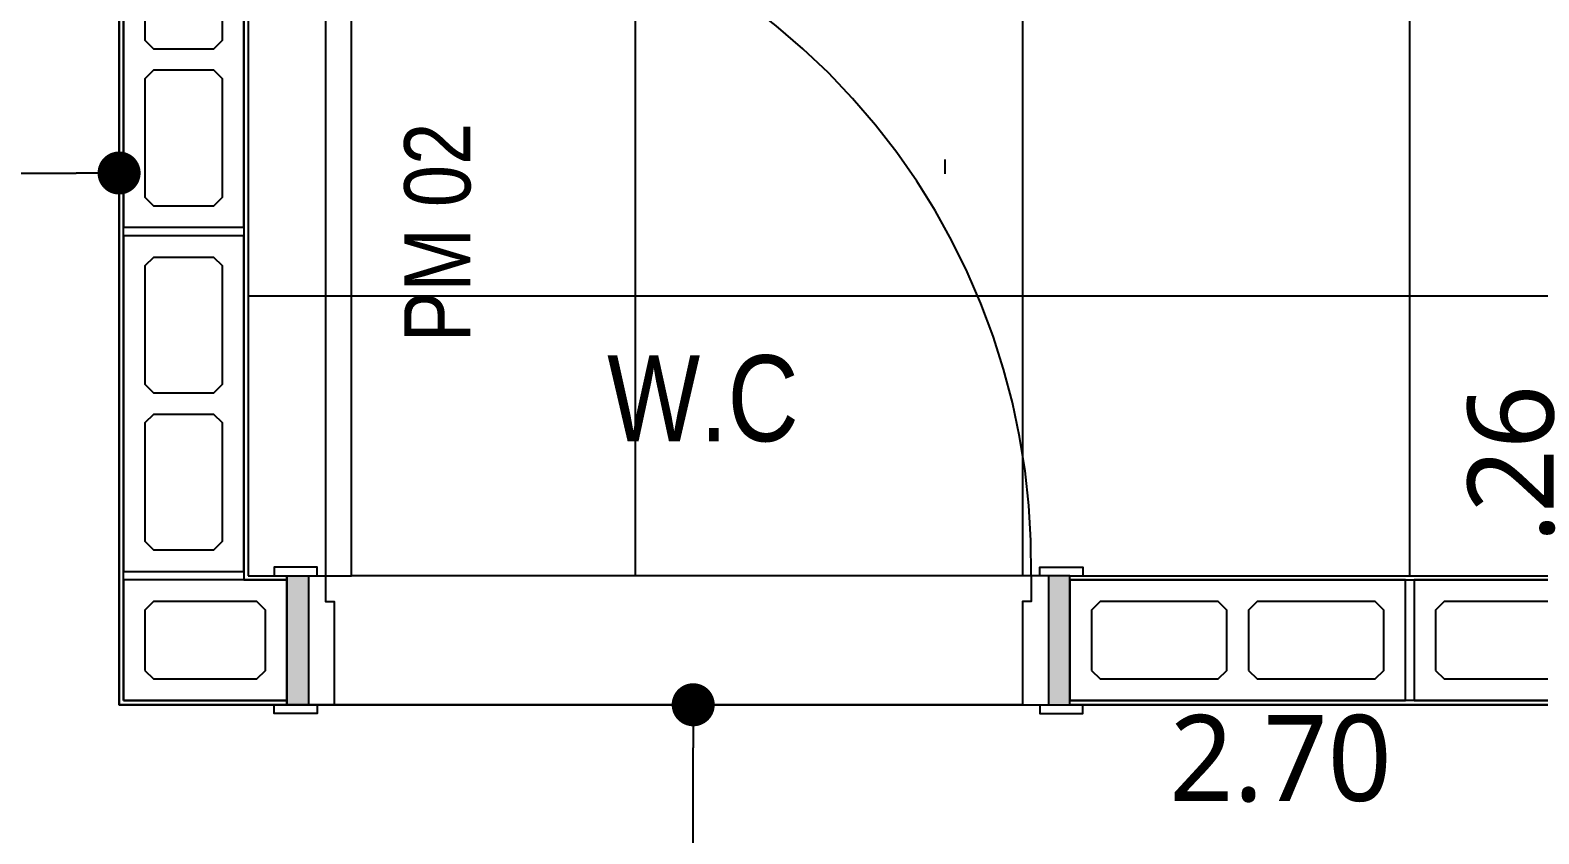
# Model space of a CAD drawing. Header units: millimetres. Extents: x -16.5 to 79.8, y -29.3 to 65.7.
# Drawn here: x 10.671 to 12.425, y -5.975 to -5.041 of the extents above; entities that cross this region are included whole.
import ezdxf

# ---------------------------------------------------------------- set-up
doc = ezdxf.new("R2010")
doc.units = ezdxf.units.MM
doc.header["$LTSCALE"] = 20
doc.header["$PDMODE"] = 35
doc.linetypes.add('HIDDEN', pattern=[0.375, 0.25, -0.125])
for name, color, linetype in [('00 - ARQ-STA - FOLHA', 5, 'Continuous'), ('ARQ-STA - COTA_DE_NÍVEL_(PLANTA-CORTE)', 4, 'Continuous'), ('ARQ-STA - COTAS_ALVENARIA', 1, 'Continuous'), ('ARQ-STA - PISOS_APARTAMENTOS - BANHEIROS', 8, 'Continuous'), ('ARQ-STA - PORTAS', 4, 'Continuous'), ('ARQ-STA - PORTAS_NOMENCLATURA', 4, 'Continuous'), ('ARQ-STA - REVESTIMENTOS', 4, 'Continuous'), ('ARQ-STA - TEXTOS', 2, 'Continuous'), ('ESTRUTURA - ARQ-STA - ALVENARIA_ESTRUTURAL', 5, 'Continuous'), ('ESTRUTURA - ARQ-STA - BLOCOS_ESTRUTURAIS', 250, 'Continuous')]:
    doc.layers.add(name, color=color, linetype=linetype)
doc.styles.add('COTAS', font='segoeuil.ttf')
doc.styles.add('PADRÃO', font='ARIALN.TTF')
doc.dimstyles.new('ARQ-ALV 1-50', dxfattribs={"dimscale": 0.5, "dimtxt": 0.2, "dimasz": 0.1, "dimexe": 0.1, "dimexo": 0.2, "dimgap": 0.06, "dimtad": 1, "dimzin": 4, "dimdsep": 46, "dimtxsty": 'COTAS', "dimblk": 'DOT', "dimcen": 0.9, "dimclrd": 250, "dimclre": 250, "dimclrt": 1, "dimadec": 0, "dimazin": 0, "dimtfac": 1, "dimtix": 1, "dimtmove": 1, "dimatfit": 3, "dimldrblk": 'OPEN90', "dimfxl": 0, "dimarcsym": 0})

# ---------------------------------------------------------------- blocks, each defined once
blk = doc.blocks.new('_Dot')
at = {"color": 0, "linetype": 'ByBlock', "lineweight": -2}
blk.add_line((-0.5, 0), (-1, 0), dxfattribs=at)
at = {"color": 0, "linetype": 'ByBlock', "const_width": 0.5}
blk.add_lwpolyline([(-0.25, 0, 1), (0.25, 0, 1)], format="xyb", close=True, dxfattribs=at)
blk = doc.blocks.new('*D556')
at = {"layer": '00 - ARQ-STA - FOLHA', "color": 250, "lineweight": -2, "transparency": 16777216}
for p, q in [((11.7249, -5.825), (11.3921, -5.825)), ((11.4421, -6.275), (11.4421, -5.875)), ((12.0248, -6.325), (11.3921, -6.325))]:
    blk.add_line(p, q, dxfattribs=at)
at = {"layer": 'Defpoints', "color": 0, "transparency": 16777216}
for p in [(11.4421, -5.825), (11.8249, -5.825), (12.1248, -6.325)]:
    blk.add_point(p, dxfattribs=at)
at = {"layer": '00 - ARQ-STA - FOLHA', "color": 250, "lineweight": -2, "transparency": 16777216, "xscale": 0.05, "yscale": 0.05, "zscale": 0.05}
for p, rotation in [((11.4421, -5.825), 90), ((11.4421, -6.325), 270)]:
    blk.add_blockref('_Dot', p, dxfattribs=dict(at, rotation=rotation))
at = {"layer": '00 - ARQ-STA - FOLHA', "color": 1, "transparency": 16777216, "insert": (11.3604, -6.075), "char_height": 0.1, "attachment_point": 5, "rotation": 90, "style": 'COTAS'}
blk.add_mtext('.50', dxfattribs=at)
blk = doc.blocks.new('_Open90')
at = {"color": 0, "linetype": 'ByBlock', "lineweight": -2}
for p, q in [((-0.5, 0.5), (0, 0)), ((0, 0), (-1, 0)), ((0, 0), (-0.5, -0.5))]:
    blk.add_line(p, q, dxfattribs=at)
blk = doc.blocks.new('*D557')
at = {"layer": '00 - ARQ-STA - FOLHA', "color": 250, "lineweight": -2, "transparency": 16777216}
for p, q in [((8.9049, -5.1207), (8.9049, -5.157)), ((10.7748, -5.725), (10.7748, -5.157)), ((8.9549, -5.207), (10.7248, -5.207))]:
    blk.add_line(p, q, dxfattribs=at)
at = {"layer": 'Defpoints', "color": 0, "transparency": 16777216}
for p in [(10.7748, -5.207), (8.9049, -5.2207), (10.7748, -5.825)]:
    blk.add_point(p, dxfattribs=at)
at = {"layer": '00 - ARQ-STA - FOLHA', "color": 250, "lineweight": -2, "transparency": 16777216, "xscale": 0.05, "yscale": 0.05, "zscale": 0.05, "rotation": 180}
blk.add_blockref('_Dot', (8.9049, -5.207), dxfattribs=at)
at = {"layer": '00 - ARQ-STA - FOLHA', "color": 250, "lineweight": -2, "transparency": 16777216, "xscale": 0.05, "yscale": 0.05, "zscale": 0.05}
blk.add_blockref('_Dot', (10.7748, -5.207), dxfattribs=at)
at = {"layer": '00 - ARQ-STA - FOLHA', "color": 1, "transparency": 16777216, "insert": (9.8399, -5.1251), "char_height": 0.1, "attachment_point": 5, "style": 'COTAS'}
blk.add_mtext('1.87', dxfattribs=at)
blk = doc.blocks.new('*D558')
at = {"layer": '00 - ARQ-STA - FOLHA', "color": 250, "lineweight": -2, "transparency": 16777216}
for p, q in [((8.7924, -5.207), (8.2879, -5.207)), ((8.3379, -5.257), (8.3379, -6.775)), ((10.6748, -6.825), (8.2879, -6.825))]:
    blk.add_line(p, q, dxfattribs=at)
at = {"layer": 'Defpoints', "color": 0, "transparency": 16777216}
for p in [(8.8924, -5.207), (8.3379, -6.825), (10.7748, -6.825)]:
    blk.add_point(p, dxfattribs=at)
at = {"layer": '00 - ARQ-STA - FOLHA', "color": 250, "lineweight": -2, "transparency": 16777216, "xscale": 0.05, "yscale": 0.05, "zscale": 0.05}
for p, rotation in [((8.3379, -5.207), 90), ((8.3379, -6.825), 270)]:
    blk.add_blockref('_Dot', p, dxfattribs=dict(at, rotation=rotation))
at = {"layer": '00 - ARQ-STA - FOLHA', "color": 1, "transparency": 16777216, "insert": (8.2559, -6.016), "char_height": 0.1, "attachment_point": 5, "rotation": 90, "style": 'COTAS'}
blk.add_mtext('1.62', dxfattribs=at)

msp = doc.modelspace()

# ---------------------------------------------------------------- hatches: boundary and pattern name
at = {"layer": 'ARQ-STA - PISOS_APARTAMENTOS - BANHEIROS'}
h = msp.add_hatch(dxfattribs=at)
h.set_pattern_fill('_USER', color=256, scale=0.45, double=1, pattern_type=0)
h.set_pattern_definition([(0, (11.8249, -4.45003), (0, 0.45), []), (90, (11.8249, -4.45003), (-0.45, 3e-17), [])])
h.paths.add_polyline_path([(12.4799, -4.275), (10.9249, -4.275), (10.9249, -5.675), (12.4799, -5.675)])
at = {"layer": 'ARQ-STA - PORTAS'}
h = msp.add_hatch(color=23, dxfattribs=at)
h.dxf.hatch_style = 1
h.paths.add_polyline_path([(11.8549, -5.825), (11.8549, -5.675), (11.8799, -5.675), (11.8799, -5.825)])
h.paths.add_polyline_path([(10.9699, -5.675), (10.9949, -5.675), (10.9949, -5.825), (10.9699, -5.825)])

# ---------------------------------------------------------------- linework, layer by layer
at = {"layer": '00 - ARQ-STA - FOLHA', "color": 251, "true_color": 0x636466}
msp.add_lwpolyline([(5.0749, -2.125), (5.4249, -2.125), (5.4249, -1.775), (8.9749, -1.775), (8.9749, -1.925), (10.7749, -1.925), (10.7748, -5.825), (13.4748, -5.825), (13.4748, -6.825), (7.0248, -6.825), (7.0248, -3.625), (5.0749, -3.625), (5.0749, -2.125)], dxfattribs=at)
at = {"layer": 'ARQ-STA - COTA_DE_NÍVEL_(PLANTA-CORTE)', "color": 4}
msp.add_line((11.7348, -5.2081), (11.7348, -5.1913), dxfattribs=at)
at = {"layer": 'ARQ-STA - PORTAS', "color": 1}
msp.add_lwpolyline([(11.0149, -4.855), (11.0149, -5.675), (11.0449, -5.675), (11.0449, -4.855)], close=True, dxfattribs=at)
at = {"layer": 'ARQ-STA - PORTAS', "color": 2}
for points in [[(11.0049, -5.675), (11.0049, -5.665), (10.9549, -5.665), (10.9549, -5.675)], [(11.8449, -5.675), (11.8449, -5.665), (11.8949, -5.665), (11.8949, -5.675)], [(11.0049, -5.825), (11.0049, -5.835), (10.9549, -5.835), (10.9549, -5.825)], [(11.8449, -5.825), (11.8449, -5.835), (11.8949, -5.835), (11.8949, -5.825)]]:
    msp.add_lwpolyline(points, dxfattribs=at)
at = {"layer": 'ARQ-STA - PORTAS', "color": 4}
for points in [[(10.9699, -5.675), (10.9949, -5.675), (10.9949, -5.825), (10.9699, -5.825)], [(11.8799, -5.675), (11.8549, -5.675), (11.8549, -5.825), (11.8799, -5.825)]]:
    msp.add_lwpolyline(points, close=True, dxfattribs=at)
at = {"layer": 'ARQ-STA - PORTAS', "color": 1}
for points in [[(10.9949, -5.675), (11.0149, -5.675), (11.0149, -5.705), (11.0249, -5.705), (11.0249, -5.825), (10.9949, -5.825)], [(11.8549, -5.675), (11.8349, -5.675), (11.8349, -5.705), (11.8249, -5.705), (11.8249, -5.825), (11.8549, -5.825)]]:
    msp.add_lwpolyline(points, dxfattribs=at)
at = {"layer": 'ARQ-STA - PORTAS', "color": 250, "linetype": 'HIDDEN', "ltscale": 0.25}
for points in [[(11.8349, -5.675), (11.0449, -5.675)], [(11.8249, -5.825), (11.0249, -5.825)]]:
    msp.add_lwpolyline(points, dxfattribs=at)
msp.add_arc((11.0299, -5.66), 0.8051, 358.9325, 91.0675, dxfattribs=at)
at = {"layer": 'ARQ-STA - REVESTIMENTOS'}
for p, q in [((10.7748, -5.825), (10.7748, -3.915)), ((10.9248, -4.275), (10.9248, -5.675)), ((10.9248, -5.675), (10.9698, -5.675)), ((10.9698, -5.675), (10.9698, -5.68)), ((11.8798, -5.68), (11.8798, -5.675)), ((11.8798, -5.675), (12.4748, -5.675)), ((10.9698, -5.82), (10.9698, -5.825)), ((10.9698, -5.825), (10.7748, -5.825)), ((13.4748, -5.825), (11.8798, -5.825))]:
    msp.add_line(p, q, dxfattribs=at)
at = {"layer": 'ESTRUTURA - ARQ-STA - ALVENARIA_ESTRUTURAL'}
for p, q in [((10.7799, -5.82), (10.7799, -3.93)), ((10.9199, -4.27), (10.9199, -5.68)), ((10.9199, -5.68), (10.9699, -5.68)), ((10.9699, -5.68), (10.9699, -5.82)), ((11.8799, -5.82), (11.8799, -5.68)), ((11.8799, -5.68), (15.5699, -5.68)), ((10.9699, -5.82), (10.7799, -5.82)), ((13.4799, -5.82), (11.8799, -5.82))]:
    msp.add_line(p, q, dxfattribs=at)
at = {"layer": 'ESTRUTURA - ARQ-STA - BLOCOS_ESTRUTURAIS'}
for points in [[(10.9199, -5.27), (10.9199, -4.88), (10.7799, -4.88), (10.7799, -5.27), (10.9199, -5.27)], [(10.8849, -5.0625), (10.8949, -5.0525), (10.8949, -4.915), (10.8849, -4.905), (10.8149, -4.905), (10.8049, -4.915), (10.8049, -5.0525), (10.8149, -5.0625), (10.8849, -5.0625)], [(10.8849, -5.245), (10.8949, -5.235), (10.8949, -5.0975), (10.8849, -5.0875), (10.8149, -5.0875), (10.8049, -5.0975), (10.8049, -5.235), (10.8149, -5.245), (10.8849, -5.245)], [(10.9199, -5.67), (10.9199, -5.28), (10.7799, -5.28), (10.7799, -5.67), (10.9199, -5.67)], [(10.8849, -5.4625), (10.8949, -5.4525), (10.8949, -5.315), (10.8849, -5.305), (10.8149, -5.305), (10.8049, -5.315), (10.8049, -5.4525), (10.8149, -5.4625), (10.8849, -5.4625)], [(10.8149, -5.305), (10.8049, -5.315), (10.8049, -5.4525), (10.8149, -5.4625), (10.8849, -5.4625), (10.8949, -5.4525), (10.8949, -5.315), (10.8849, -5.305), (10.8149, -5.305)], [(10.8849, -5.645), (10.8949, -5.635), (10.8949, -5.4975), (10.8849, -5.4875), (10.8149, -5.4875), (10.8049, -5.4975), (10.8049, -5.635), (10.8149, -5.645), (10.8849, -5.645)], [(10.7799, -5.82), (10.9699, -5.82), (10.9699, -5.68), (10.7799, -5.68), (10.7799, -5.82)], [(11.8799, -5.82), (12.2699, -5.82), (12.2699, -5.68), (11.8799, -5.68), (11.8799, -5.82)], [(12.2799, -5.82), (12.6699, -5.82), (12.6699, -5.68), (12.2799, -5.68), (12.2799, -5.82)], [(10.8049, -5.785), (10.8149, -5.795), (10.9349, -5.795), (10.9449, -5.785), (10.9449, -5.715), (10.9349, -5.705), (10.8149, -5.705), (10.8049, -5.715), (10.8049, -5.785)], [(11.9049, -5.785), (11.9149, -5.795), (12.0524, -5.795), (12.0624, -5.785), (12.0624, -5.715), (12.0524, -5.705), (11.9149, -5.705), (11.9049, -5.715), (11.9049, -5.785)], [(12.0874, -5.785), (12.0974, -5.795), (12.2349, -5.795), (12.2449, -5.785), (12.2449, -5.715), (12.2349, -5.705), (12.0974, -5.705), (12.0874, -5.715), (12.0874, -5.785)], [(12.3049, -5.785), (12.3149, -5.795), (12.4524, -5.795), (12.4624, -5.785), (12.4624, -5.715), (12.4524, -5.705), (12.3149, -5.705), (12.3049, -5.715), (12.3049, -5.785)]]:
    msp.add_lwpolyline(points, dxfattribs=at)

# ---------------------------------------------------------------- texts
at = {"layer": 'ARQ-STA - COTAS_ALVENARIA', "color": 1, "insert": (12.3931, -5.545), "char_height": 0.1, "attachment_point": 5, "rotation": 90, "style": 'COTAS'}
msp.add_mtext('.26', dxfattribs=at)
at = {"layer": 'ARQ-STA - COTAS_ALVENARIA', "color": 1, "insert": (12.1248, -5.8878), "char_height": 0.1, "attachment_point": 5, "style": 'COTAS'}
msp.add_mtext('2.70', dxfattribs=at)
at = {"layer": 'ARQ-STA - PORTAS_NOMENCLATURA', "color": 2, "style": 'PADRÃO'}
msp.add_text('PM 02', height=0.077, rotation=90, dxfattribs=at).set_placement((11.1832, -5.4035))
at = {"layer": 'ARQ-STA - TEXTOS', "color": 1, "style": 'PADRÃO'}
msp.add_text('W.C', height=0.1, dxfattribs=at).set_placement((11.3421, -5.5188))

# ---------------------------------------------------------------- dimensions: what is measured, and where the dimension line sits
at = {"layer": '00 - ARQ-STA - FOLHA', "color": 6}
dim = msp.add_linear_dim(base=(10.7748, -5.207), p1=(8.9049, -5.2207), p2=(10.7748, -5.825), dimstyle='ARQ-ALV 1-50', override={"dimarcsym": 2}, dxfattribs=at)
dim.commit()
dim.dimension.update_dxf_attribs({"geometry": '*D557', "text_midpoint": (9.8399, -5.1251)})
for base, p1, p2, picture, middle in [((8.3379, -6.825), (8.8924, -5.207), (10.7748, -6.825), '*D558', (8.2559, -6.016)), ((11.4421, -5.825), (12.1248, -6.325), (11.8249, -5.825), '*D556', (11.3604, -6.075))]:
    dim = msp.add_linear_dim(base=base, p1=p1, p2=p2, angle=90, dimstyle='ARQ-ALV 1-50', override={"dimarcsym": 2}, dxfattribs=at)
    dim.commit()
    dim.dimension.update_dxf_attribs({"geometry": picture, "text_midpoint": middle})

doc.saveas('drawing.dxf')
